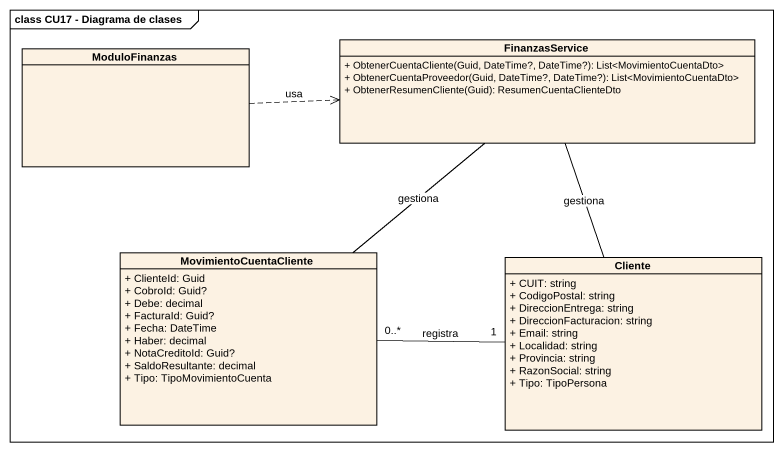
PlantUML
@startuml
mainframe class CU17 - Diagrama de clases
hide circle
hide empty members
skinparam classAttributeIconSize 0
class FinanzasService {
  + ObtenerCuentaCliente(Guid, DateTime?, DateTime?): List<MovimientoCuentaDto>
  + ObtenerCuentaProveedor(Guid, DateTime?, DateTime?): List<MovimientoCuentaDto>
  + ObtenerResumenCliente(Guid): ResumenCuentaClienteDto
}
class ModuloFinanzas
class MovimientoCuentaCliente {
  + ClienteId: Guid
  + CobroId: Guid?
  + Debe: decimal
  + FacturaId: Guid?
  + Fecha: DateTime
  + Haber: decimal
  + NotaCreditoId: Guid?
  + SaldoResultante: decimal
  + Tipo: TipoMovimientoCuenta
}
class Cliente {
  + CUIT: string
  + CodigoPostal: string
  + DireccionEntrega: string
  + DireccionFacturacion: string
  + Email: string
  + Localidad: string
  + Provincia: string
  + RazonSocial: string
  + Tipo: TipoPersona
}
FinanzasService -- MovimientoCuentaCliente : gestiona
FinanzasService -- Cliente : gestiona
ModuloFinanzas .right.> FinanzasService : usa
Cliente "1" -left- "0..*" MovimientoCuentaCliente : registra
@enduml
